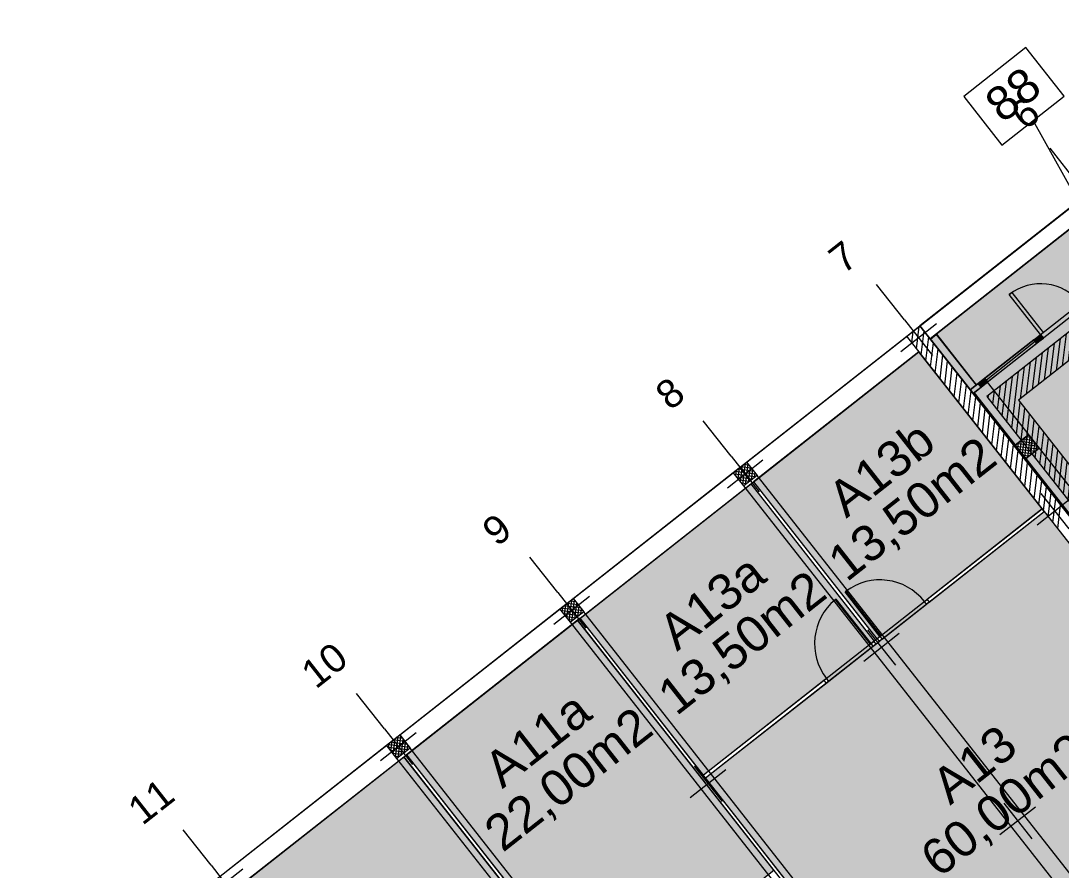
# Model space of a CAD drawing. Header units: metres. Extents: x 2540421 to 2540539, y 1181212 to 1181315.
# Drawn here: x 2540468.63 to 2540487.03, y 1181277.38 to 1181292.39 of the extents above; entities that cross this region are included whole.
import ezdxf

# ---------------------------------------------------------------- set-up
doc = ezdxf.new("R2010")
doc.units = ezdxf.units.M
doc.header["$LTSCALE"] = 5080
doc.linetypes.add('STYLE_01', pattern=[0.136032, 0.068016, -0.068016])
doc.layers.get('0').update_dxf_attribs({"lineweight": 20})
doc.layers.add('Axe batim.', color=7, linetype='Continuous')
for name, color, linetype, lineweight in [('CLOISONS', 7, 'Continuous', 20), ('Detection incendie', 7, 'Continuous', 20), ('HEIG-FLOOR', 10, 'Continuous', 20), ('HEIG-PORTES', 130, 'Continuous', 20), ('HEIG-ROOM', 160, 'Continuous', 20), ('L_GENDE', 7, 'Continuous', 20), ('MURS_ET_PILIERS', 7, 'Continuous', 20), ('Surface', 7, 'Continuous', 20), ('TRAITILL_S', 7, 'Continuous', 20), ('TRAME-MUR', 7, 'Continuous', 20), ('Z-contour', 7, 'Continuous', 20), ('Z-couleur', 7, 'Continuous', 20)]:
    doc.layers.add(name, color=color, linetype=linetype, lineweight=lineweight)
doc.styles.add('Helvetica (bold)', font='arial.ttf', dxfattribs={"height": 150})
doc.styles.get("Standard").update_dxf_attribs({"font": 'arial.ttf', "height": 63})

msp = doc.modelspace()

# ---------------------------------------------------------------- hatches: boundary and pattern name
at = {"lineweight": 18}
msp.add_hatch(color=256, dxfattribs=at).paths.add_polyline_path([(2540484.824, 1181286.859), (2540484.714, 1181286.773), (2540484.72, 1181286.765), (2540484.83, 1181286.852)], flags=0)
at = {"layer": 'CLOISONS', "lineweight": 18}
msp.add_hatch(color=256, dxfattribs=at).paths.add_polyline_path([(2540484.822, 1181286.845), (2540485.527, 1181285.949), (2540485.535, 1181285.955), (2540484.83, 1181286.852)], flags=0)
at = {"layer": 'CLOISONS', "linetype": 'Continuous', "lineweight": 13}
for points in [[(2540486.716, 1181286.782), (2540486.598, 1181286.69), (2540486.549, 1181286.753), (2540486.667, 1181286.845)], [(2540485.615, 1181285.917), (2540485.733, 1181286.01), (2540485.684, 1181286.073), (2540485.566, 1181285.98)]]:
    msp.add_hatch(color=256, dxfattribs=at).paths.add_polyline_path(points, flags=0)
at = {"layer": 'Detection incendie', "linetype": 'Continuous', "lineweight": 0}
h = msp.add_hatch(dxfattribs=at)
h.set_pattern_fill('ANSI31', color=2, scale=0.03, angle=38.1665, style=0)
h.set_pattern_definition([(83.166527, (2540446.29578, 1180766.048435), (-0.09457336, 0.01133323), [])])
h.paths.add_polyline_path([(2540485.717, 1181285.752), (2540500.519, 1181266.92), (2540501.421, 1181267.629), (2540502.703, 1181265.998), (2540501.941, 1181265.399), (2540504.054, 1181262.711), (2540512.723, 1181269.524), (2540510.618, 1181272.203), (2540506.507, 1181268.972), (2540505.881, 1181269.77), (2540504.204, 1181268.452), (2540504.795, 1181267.699), (2540504.448, 1181267.426), (2540501.504, 1181271.172), (2540504.606, 1181273.611), (2540502.681, 1181276.061), (2540499.579, 1181273.623), (2540488.393, 1181287.855)])
h.paths.add_polyline_path([(2540486.279, 1181285.685), (2540500.586, 1181267.481), (2540501.488, 1181268.19), (2540503.265, 1181265.93), (2540502.503, 1181265.331), (2540504.122, 1181263.272), (2540512.161, 1181269.591), (2540510.55, 1181271.641), (2540506.44, 1181268.411), (2540505.813, 1181269.208), (2540504.765, 1181268.385), (2540505.357, 1181267.632), (2540504.381, 1181266.864), (2540500.942, 1181271.239), (2540504.045, 1181273.678), (2540502.613, 1181275.499), (2540499.512, 1181273.061), (2540488.325, 1181287.293)], flags=16)
at = {"layer": 'TRAME-MUR', "linetype": 'Continuous', "lineweight": 20}
h = msp.add_hatch(dxfattribs=at)
h.set_pattern_fill('ANSI37', color=256, scale=0.015, angle=38.1665, style=0)
h.set_pattern_definition([(83.166527, (2540443.393077, 1181174.026504), (-0.04728668, 0.005666615), []), (173.166527, (2540443.393077, 1181174.026504), (-0.005666615, -0.04728668), [])])
h.paths.add_polyline_path([(2540486.404, 1181284.655), (2540486.64, 1181284.84), (2540486.455, 1181285.076), (2540486.219, 1181284.891)], flags=0)
at = {"layer": 'Z-couleur', "linetype": 'Continuous', "lineweight": 20}
h = msp.add_hatch(color=2, dxfattribs=at)
h.paths.add_polyline_path([(2540484.714, 1181286.773), (2540486.203, 1181284.878), (2540486.455, 1181285.076), (2540486.64, 1181284.84), (2540486.404, 1181284.655), (2540486.219, 1181284.891), (2540486.203, 1181284.878), (2540491.765, 1181277.802), (2540492.016, 1181278), (2540492.201, 1181277.764), (2540491.966, 1181277.579), (2540491.78, 1181277.815), (2540491.765, 1181277.802), (2540491.95, 1181277.566), (2540491.895, 1181277.523), (2540494.119, 1181274.693), (2540494.426, 1181274.934), (2540494.611, 1181274.698), (2540494.376, 1181274.512), (2540494.19, 1181274.748), (2540494.175, 1181274.736), (2540495.843, 1181272.613), (2540496.094, 1181272.811), (2540499.617, 1181268.33), (2540499.381, 1181268.144), (2540499.196, 1181268.38), (2540499.313, 1181268.473), (2540496.162, 1181272.482), (2540496.044, 1181272.39), (2540495.859, 1181272.626), (2540495.844, 1181272.612), (2540500.477, 1181266.717), (2540501.421, 1181267.458), (2540502.41, 1181266.2), (2540504.32, 1181267.702), (2540497.028, 1181276.979), (2540497.099, 1181277.035), (2540494.875, 1181279.865), (2540494.804, 1181279.81), (2540487.568, 1181289.016)])
h.paths.add_polyline_path([(2540497.459, 1181273.502), (2540497.695, 1181273.687), (2540501.032, 1181269.442), (2540500.796, 1181269.257)], flags=16)
at = {"layer": 'Z-couleur', "linetype": 'Continuous', "lineweight": 0, "true_color": 0xffd1ff}
for points in [[(2540481.685, 1181284.316), (2540481.59, 1181284.242), (2540483.772, 1181281.466), (2540483.779, 1181281.472), (2540483.827, 1181281.51), (2540483.864, 1181281.462), (2540484.65, 1181282.08), (2540484.613, 1181282.128), (2540484.66, 1181282.165), (2540486.696, 1181283.765), (2540484.515, 1181286.54)], [(2540482.836, 1181280.731), (2540482.883, 1181280.768), (2540482.92, 1181280.721), (2540483.706, 1181281.339), (2540483.669, 1181281.386), (2540483.724, 1181281.429), (2540481.543, 1181284.205), (2540481.449, 1181284.13), (2540478.618, 1181281.906), (2540478.524, 1181281.832), (2540480.705, 1181279.056)], [(2540475.552, 1181279.496), (2540475.455, 1181279.419), (2540478.927, 1181275.001), (2540479.053, 1181275.1), (2540479.1, 1181275.137), (2540479.137, 1181275.089), (2540479.924, 1181275.707), (2540479.887, 1181275.755), (2540479.934, 1181275.792), (2540481.95, 1181277.376), (2540478.477, 1181281.795), (2540478.382, 1181281.72)]]:
    msp.add_hatch(color=7, dxfattribs=at).paths.add_polyline_path(points)
h = msp.add_hatch(color=7, dxfattribs=at)
h.paths.add_polyline_path([(2540483.709, 1181275.235), (2540483.746, 1181275.188), (2540484.364, 1181274.402), (2540484.401, 1181274.355), (2540485.538, 1181272.908), (2540485.632, 1181272.982), (2540485.706, 1181272.888), (2540485.738, 1181272.913), (2540485.785, 1181272.95), (2540487.043, 1181273.938), (2540487.09, 1181273.975), (2540488.537, 1181275.113), (2540488.462, 1181275.207), (2540488.698, 1181275.392), (2540488.772, 1181275.298), (2540491.603, 1181277.523), (2540486.733, 1181283.718), (2540484.697, 1181282.117), (2540484.65, 1181282.08), (2540483.864, 1181281.462), (2540483.816, 1181281.425), (2540483.754, 1181281.376), (2540483.706, 1181281.339), (2540482.92, 1181280.721), (2540480.742, 1181279.009)])
h.paths.add_polyline_path([(2540487.602, 1181274.822), (2540487.609, 1181274.827), (2540487.614, 1181274.821), (2540487.607, 1181274.816)], flags=16)
h = msp.add_hatch(color=7, dxfattribs=at)
h.paths.add_polyline_path([(2540475.407, 1181279.382), (2540475.316, 1181279.31), (2540472.486, 1181277.086), (2540472.391, 1181277.012), (2540473.807, 1181275.211), (2540473.844, 1181275.164), (2540473.796, 1181275.127), (2540474.383, 1181274.38), (2540474.431, 1181274.417), (2540474.468, 1181274.37), (2540478.651, 1181269.047), (2540478.688, 1181269), (2540478.641, 1181268.963), (2540479.228, 1181268.216), (2540479.275, 1181268.253), (2540479.312, 1181268.206), (2540479.405, 1181268.088), (2540479.5, 1181268.162), (2540479.574, 1181268.068), (2540482.404, 1181270.293), (2540482.33, 1181270.387), (2540482.421, 1181270.459)])
h.paths.add_polyline_path([(2540481.47, 1181270.002), (2540481.476, 1181270.007), (2540481.481, 1181270.001), (2540481.475, 1181269.996)], flags=16)

# ---------------------------------------------------------------- linework, layer by layer
at = {"lineweight": 18}
for p, q in [((2540484.534, 1181287.001), (2540487.365, 1181289.226)), ((2540484.714, 1181286.773), (2540487.544, 1181288.998)), ((2540484.824, 1181286.859), (2540484.714, 1181286.773)), ((2540484.72, 1181286.765), (2540484.822, 1181286.845)), ((2540484.83, 1181286.852), (2540484.824, 1181286.859)), ((2540484.714, 1181286.773), (2540484.72, 1181286.765))]:
    msp.add_line(p, q, dxfattribs=at)
at = {"color": 7, "linetype": 'Continuous', "lineweight": 20}
for p, q in [((2540481.468, 1181284.591), (2540484.299, 1181286.816)), ((2540481.685, 1181284.316), (2540484.515, 1181286.54)), ((2540478.402, 1181282.181), (2540481.232, 1181284.406)), ((2540481.449, 1181284.13), (2540481.685, 1181284.316)), ((2540478.618, 1181281.906), (2540481.449, 1181284.13)), ((2540475.336, 1181279.771), (2540478.166, 1181281.996)), ((2540478.382, 1181281.72), (2540478.618, 1181281.906)), ((2540475.552, 1181279.496), (2540478.382, 1181281.72)), ((2540472.269, 1181277.361), (2540475.1, 1181279.586)), ((2540475.316, 1181279.31), (2540475.552, 1181279.496)), ((2540472.486, 1181277.086), (2540475.316, 1181279.31))]:
    msp.add_line(p, q, dxfattribs=at)
at = {"layer": 'Axe batim.', "color": 0, "linetype": 'Continuous', "lineweight": 0}
for p, q in [((2540487.328, 1181289.515), (2540486.834, 1181290.144)), ((2540484.262, 1181287.105), (2540483.768, 1181287.734)), ((2540481.196, 1181284.695), (2540480.701, 1181285.324)), ((2540478.13, 1181282.285), (2540477.635, 1181282.914)), ((2540475.063, 1181279.875), (2540474.569, 1181280.504)), ((2540471.997, 1181277.465), (2540471.503, 1181278.094))]:
    msp.add_line(p, q, dxfattribs=at)
at = {"layer": 'Axe batim.', "color": 250, "linetype": 'Continuous', "lineweight": 0}
for p, q in [((2540484.824, 1181287.038), (2540484.195, 1181286.543)), ((2540484.262, 1181287.105), (2540484.756, 1181286.476)), ((2540481.757, 1181284.628), (2540481.129, 1181284.133)), ((2540481.196, 1181284.695), (2540481.69, 1181284.066)), ((2540487.234, 1181283.971), (2540486.605, 1181283.477)), ((2540486.672, 1181284.039), (2540487.166, 1181283.41)), ((2540478.691, 1181282.218), (2540478.062, 1181281.723)), ((2540478.13, 1181282.285), (2540478.624, 1181281.656)), ((2540484.167, 1181281.561), (2540483.539, 1181281.067)), ((2540483.606, 1181281.629), (2540484.1, 1181281)), ((2540475.063, 1181279.875), (2540475.558, 1181279.246)), ((2540475.625, 1181279.808), (2540474.996, 1181279.313)), ((2540481.101, 1181279.151), (2540480.472, 1181278.657)), ((2540480.54, 1181279.219), (2540481.034, 1181278.59)), ((2540486.016, 1181278.562), (2540486.51, 1181277.933)), ((2540486.577, 1181278.495), (2540485.949, 1181278.001)), ((2540471.997, 1181277.465), (2540472.491, 1181276.836)), ((2540472.559, 1181277.398), (2540471.93, 1181276.903))]:
    msp.add_line(p, q, dxfattribs=at)
at = {"layer": 'CLOISONS', "lineweight": 18}
for p, q in [((2540484.822, 1181286.845), (2540485.527, 1181285.949)), ((2540485.535, 1181285.955), (2540484.83, 1181286.852)), ((2540485.566, 1181285.98), (2540485.424, 1181285.869)), ((2540485.474, 1181285.806), (2540485.615, 1181285.917)), ((2540485.527, 1181285.949), (2540485.535, 1181285.955)), ((2540485.566, 1181285.98), (2540485.615, 1181285.917)), ((2540485.615, 1181285.917), (2540485.566, 1181285.98)), ((2540485.424, 1181285.869), (2540485.474, 1181285.806))]:
    msp.add_line(p, q, dxfattribs=at)
at = {"layer": 'CLOISONS', "linetype": 'Continuous', "lineweight": 18}
for p, q in [((2540486.549, 1181286.753), (2540486.667, 1181286.845)), ((2540486.667, 1181286.845), (2540486.604, 1181286.796)), ((2540486.667, 1181286.845), (2540486.716, 1181286.782)), ((2540486.679, 1181286.829), (2540486.667, 1181286.845)), ((2540486.716, 1181286.782), (2540486.679, 1181286.829)), ((2540486.549, 1181286.753), (2540485.684, 1181286.073)), ((2540486.573, 1181286.721), (2540485.709, 1181286.041)), ((2540486.598, 1181286.69), (2540485.733, 1181286.01)), ((2540486.598, 1181286.69), (2540486.549, 1181286.753)), ((2540486.716, 1181286.782), (2540486.598, 1181286.69)), ((2540486.604, 1181286.796), (2540486.61, 1181286.788)), ((2540486.647, 1181286.741), (2540486.653, 1181286.733)), ((2540486.653, 1181286.733), (2540486.716, 1181286.782)), ((2540485.684, 1181286.073), (2540485.566, 1181285.98)), ((2540485.733, 1181286.01), (2540485.684, 1181286.073)), ((2540485.566, 1181285.98), (2540485.615, 1181285.917)), ((2540485.615, 1181285.917), (2540485.733, 1181286.01))]:
    msp.add_line(p, q, dxfattribs=at)
at = {"layer": 'CLOISONS', "linetype": 'Continuous', "lineweight": 20}
for p, q in [((2540481.59, 1181284.242), (2540483.772, 1181281.466)), ((2540481.543, 1181284.205), (2540483.724, 1181281.429)), ((2540486.696, 1181283.765), (2540484.66, 1181282.165)), ((2540484.697, 1181282.117), (2540486.733, 1181283.718)), ((2540486.733, 1181283.718), (2540486.696, 1181283.765)), ((2540484.613, 1181282.128), (2540484.66, 1181282.165)), ((2540484.65, 1181282.08), (2540484.613, 1181282.128)), ((2540484.697, 1181282.117), (2540484.65, 1181282.08)), ((2540484.66, 1181282.165), (2540484.697, 1181282.117)), ((2540478.524, 1181281.832), (2540478.477, 1181281.795)), ((2540478.477, 1181281.795), (2540483.661, 1181275.198)), ((2540483.709, 1181275.235), (2540478.524, 1181281.832)), ((2540483.717, 1181281.423), (2540483.779, 1181281.472)), ((2540483.779, 1181281.472), (2540483.827, 1181281.51)), ((2540483.816, 1181281.425), (2540483.779, 1181281.472)), ((2540483.827, 1181281.51), (2540483.864, 1181281.462)), ((2540483.669, 1181281.386), (2540483.717, 1181281.423)), ((2540483.706, 1181281.339), (2540483.669, 1181281.386)), ((2540483.706, 1181281.339), (2540483.754, 1181281.376)), ((2540483.717, 1181281.423), (2540483.754, 1181281.376)), ((2540483.754, 1181281.376), (2540483.816, 1181281.425)), ((2540483.864, 1181281.462), (2540483.816, 1181281.425)), ((2540482.883, 1181280.768), (2540482.836, 1181280.731)), ((2540482.92, 1181280.721), (2540482.883, 1181280.768)), ((2540482.836, 1181280.731), (2540480.705, 1181279.056)), ((2540480.742, 1181279.009), (2540482.92, 1181280.721)), ((2540482.836, 1181280.731), (2540482.873, 1181280.684)), ((2540482.421, 1181270.459), (2540475.407, 1181279.382)), ((2540475.455, 1181279.419), (2540482.468, 1181270.496))]:
    msp.add_line(p, q, dxfattribs=at)
at = {"layer": 'Detection incendie', "color": 1, "linetype": 'Continuous', "lineweight": 20}
msp.add_line((2540488.248, 1181287.554), (2540486.533, 1181290.629), dxfattribs=at)
msp.add_lwpolyline([(2540485.984, 1181290.197), (2540487.082, 1181291.061), (2540486.408, 1181291.918), (2540485.31, 1181291.055)], close=True, dxfattribs=at)
at = {"layer": 'Detection incendie', "color": 2, "linetype": 'Continuous', "lineweight": 20, "flags": 128}
msp.add_lwpolyline([(2540485.717, 1181285.752), (2540500.519, 1181266.92), (2540501.421, 1181267.629), (2540502.703, 1181265.998), (2540501.941, 1181265.399), (2540504.054, 1181262.711), (2540512.723, 1181269.524), (2540510.618, 1181272.203), (2540506.507, 1181268.972), (2540505.881, 1181269.77), (2540504.204, 1181268.452), (2540504.795, 1181267.699), (2540504.448, 1181267.426), (2540501.504, 1181271.172), (2540504.606, 1181273.611), (2540502.681, 1181276.061), (2540499.579, 1181273.623), (2540488.393, 1181287.855), (2540485.717, 1181285.752)], dxfattribs=at)
msp.add_lwpolyline([(2540486.279, 1181285.685), (2540500.586, 1181267.481), (2540501.488, 1181268.19), (2540503.265, 1181265.93), (2540502.503, 1181265.331), (2540504.122, 1181263.272), (2540512.161, 1181269.591), (2540510.55, 1181271.641), (2540506.44, 1181268.411), (2540505.813, 1181269.208), (2540504.765, 1181268.385), (2540505.357, 1181267.632), (2540504.381, 1181266.864), (2540500.942, 1181271.239), (2540504.045, 1181273.678), (2540502.613, 1181275.499), (2540499.512, 1181273.061), (2540488.325, 1181287.293)], close=True, dxfattribs=at)
at = {"layer": 'HEIG-FLOOR', "flags": 128}
msp.add_lwpolyline([(2540455.569, 1181229.13), (2540501.621, 1181265.326), (2540503.908, 1181262.417), (2540503.798, 1181262.331), (2540503.921, 1181262.173), (2540513.199, 1181269.465), (2540512.025, 1181270.959), (2540533.245, 1181287.637), (2540532.75, 1181288.266), (2540534.173, 1181289.385), (2540532.443, 1181291.586), (2540531.025, 1181293.391), (2540529.724, 1181295.046), (2540528.545, 1181294.119), (2540524.837, 1181298.836), (2540512.572, 1181289.196), (2540502.932, 1181301.461), (2540426.04, 1181241.026)], dxfattribs=at)
at = {"layer": 'HEIG-PORTES', "linetype": 'Continuous', "lineweight": 18}
for p, q in [((2540486.667, 1181286.845), (2540486.11, 1181287.553)), ((2540486.158, 1181287.59), (2540486.714, 1181286.882))]:
    msp.add_line(p, q, dxfattribs=at)
at = {"layer": 'HEIG-PORTES', "linetype": 'Continuous', "lineweight": 20}
for p, q in [((2540483.209, 1181282.296), (2540483.224, 1181282.308)), ((2540483.827, 1181281.51), (2540483.209, 1181282.296)), ((2540483.224, 1181282.308), (2540483.842, 1181281.522)), ((2540483.051, 1181282.172), (2540483.036, 1181282.16)), ((2540483.036, 1181282.16), (2540483.654, 1181281.374)), ((2540483.669, 1181281.386), (2540483.051, 1181282.172)), ((2540483.842, 1181281.522), (2540483.827, 1181281.51)), ((2540483.654, 1181281.374), (2540483.669, 1181281.386))]:
    msp.add_line(p, q, dxfattribs=at)
at = {"layer": 'HEIG-PORTES', "flags": 128}
msp.add_lwpolyline([(2540486.11, 1181287.553), (2540486.158, 1181287.59)], dxfattribs=at)
at = {"layer": 'HEIG-PORTES'}
msp.add_arc((2540486.667, 1181286.845), 0.9, 38.1665, 128.165, dxfattribs=at)
at = {"layer": 'HEIG-PORTES', "linetype": 'Continuous', "lineweight": 20}
for centre, start, end in [((2540483.827, 1181281.51), 38.1665, 126.9819), ((2540483.669, 1181281.386), 129.3511, 218.1665)]:
    msp.add_arc(centre, 1, start, end, dxfattribs=at)
at = {"layer": 'HEIG-ROOM', "flags": 128}
for points in [[(2540484.534, 1181287.001), (2540485.424, 1181285.869), (2540488.278, 1181288.112), (2540487.574, 1181289.008), (2540487.55, 1181288.99), (2540487.365, 1181289.226)], [(2540488.328, 1181288.049), (2540485.474, 1181285.806), (2540491.95, 1181277.566), (2540491.895, 1181277.523), (2540494.119, 1181274.693), (2540494.175, 1181274.736), (2540495.843, 1181272.613), (2540496.094, 1181272.811), (2540496.28, 1181272.575), (2540497.695, 1181273.687), (2540501.032, 1181269.442), (2540500.796, 1181269.257), (2540499.152, 1181271.348), (2540498.142, 1181270.206), (2540499.617, 1181268.33), (2540499.365, 1181268.132), (2540500.477, 1181266.717), (2540501.421, 1181267.458), (2540502.41, 1181266.2), (2540504.32, 1181267.702), (2540497.028, 1181276.979), (2540497.099, 1181277.035), (2540494.875, 1181279.865), (2540494.804, 1181279.81)], [(2540483.772, 1181281.466), (2540486.696, 1181283.765), (2540484.515, 1181286.54), (2540481.59, 1181284.242)], [(2540478.524, 1181281.832), (2540481.543, 1181284.205), (2540483.724, 1181281.429), (2540480.705, 1181279.056)], [(2540480.742, 1181279.009), (2540486.733, 1181283.718), (2540491.603, 1181277.523), (2540488.772, 1181275.298), (2540488.698, 1181275.392), (2540488.462, 1181275.207), (2540488.537, 1181275.113), (2540485.706, 1181272.888), (2540485.632, 1181272.982), (2540485.538, 1181272.908)], [(2540478.477, 1181281.795), (2540475.455, 1181279.419), (2540478.927, 1181275.001), (2540481.95, 1181277.376)], [(2540482.33, 1181270.387), (2540482.404, 1181270.293), (2540479.574, 1181268.068), (2540479.5, 1181268.162), (2540479.405, 1181268.088), (2540472.391, 1181277.012), (2540475.407, 1181279.382), (2540482.421, 1181270.459)]]:
    msp.add_lwpolyline(points, close=True, dxfattribs=at)
at = {"layer": 'MURS_ET_PILIERS', "linetype": 'Continuous', "lineweight": 20}
for p, q in [((2540484.299, 1181286.816), (2540484.534, 1181287.001)), ((2540491.95, 1181277.566), (2540484.534, 1181287.001)), ((2540491.714, 1181277.381), (2540484.299, 1181286.816))]:
    msp.add_line(p, q, dxfattribs=at)
at = {"layer": 'MURS_ET_PILIERS', "color": 7, "linetype": 'Continuous', "lineweight": 20}
for p, q in [((2540481.232, 1181284.406), (2540481.468, 1181284.591)), ((2540481.468, 1181284.591), (2540481.654, 1181284.355)), ((2540481.418, 1181284.17), (2540481.232, 1181284.406)), ((2540481.232, 1181284.406), (2540481.232, 1181284.406)), ((2540481.654, 1181284.355), (2540481.418, 1181284.17)), ((2540478.166, 1181281.996), (2540478.402, 1181282.181)), ((2540478.402, 1181282.181), (2540478.587, 1181281.945)), ((2540478.352, 1181281.76), (2540478.166, 1181281.996)), ((2540478.166, 1181281.996), (2540478.166, 1181281.996)), ((2540478.587, 1181281.945), (2540478.352, 1181281.76)), ((2540475.1, 1181279.586), (2540475.336, 1181279.771)), ((2540475.336, 1181279.771), (2540475.521, 1181279.535)), ((2540475.285, 1181279.35), (2540475.1, 1181279.586)), ((2540475.1, 1181279.586), (2540475.1, 1181279.586)), ((2540475.521, 1181279.535), (2540475.285, 1181279.35))]:
    msp.add_line(p, q, dxfattribs=at)
at = {"layer": 'MURS_ET_PILIERS', "lineweight": 18, "flags": 128}
msp.add_lwpolyline([(2540486.404, 1181284.655), (2540486.64, 1181284.84), (2540486.455, 1181285.076), (2540486.219, 1181284.891)], close=True, dxfattribs=at)
at = {"layer": 'TRAITILL_S', "color": 7, "linetype": 'STYLE_01', "lineweight": 20}
for p, q in [((2540485.724, 1181286.003), (2540492.572, 1181277.292)), ((2540485.49, 1181285.818), (2540492.336, 1181277.107)), ((2540488.698, 1181275.392), (2540481.654, 1181284.355)), ((2540488.462, 1181275.207), (2540481.418, 1181284.17)), ((2540485.632, 1181272.982), (2540478.587, 1181281.945)), ((2540485.396, 1181272.797), (2540478.352, 1181281.76)), ((2540482.566, 1181270.572), (2540475.521, 1181279.535)), ((2540482.33, 1181270.387), (2540475.285, 1181279.35))]:
    msp.add_line(p, q, dxfattribs=at)
at = {"layer": 'TRAME-MUR', "linetype": 'Continuous', "lineweight": 20}
for p, q in [((2540484.299, 1181286.816), (2540484.534, 1181287.001)), ((2540484.534, 1181287.001), (2540491.95, 1181277.566)), ((2540491.714, 1181277.381), (2540484.299, 1181286.816))]:
    msp.add_line(p, q, dxfattribs=at)
at = {"layer": 'TRAME-MUR', "linetype": 'Continuous', "lineweight": 0}
for p, q in [((2540484.306, 1181286.806), (2540484.308, 1181286.823)), ((2540484.389, 1181286.7), (2540484.414, 1181286.906)), ((2540484.472, 1181286.595), (2540484.52, 1181286.989)), ((2540484.556, 1181286.489), (2540484.606, 1181286.91)), ((2540484.639, 1181286.383), (2540484.689, 1181286.804)), ((2540484.722, 1181286.277), (2540484.773, 1181286.698)), ((2540484.805, 1181286.171), (2540484.856, 1181286.592)), ((2540484.889, 1181286.065), (2540484.939, 1181286.486)), ((2540484.972, 1181285.959), (2540485.022, 1181286.38)), ((2540485.055, 1181285.853), (2540485.106, 1181286.274)), ((2540485.138, 1181285.747), (2540485.189, 1181286.169)), ((2540485.222, 1181285.641), (2540485.272, 1181286.063)), ((2540485.305, 1181285.535), (2540485.355, 1181285.957)), ((2540485.388, 1181285.43), (2540485.439, 1181285.851)), ((2540485.471, 1181285.324), (2540485.522, 1181285.745)), ((2540485.555, 1181285.218), (2540485.605, 1181285.639)), ((2540485.638, 1181285.112), (2540485.688, 1181285.533)), ((2540485.721, 1181285.006), (2540485.771, 1181285.427)), ((2540485.804, 1181284.9), (2540485.855, 1181285.321)), ((2540485.887, 1181284.794), (2540485.938, 1181285.215)), ((2540485.971, 1181284.688), (2540486.021, 1181285.109)), ((2540486.054, 1181284.582), (2540486.104, 1181285.004)), ((2540486.137, 1181284.476), (2540486.188, 1181284.898)), ((2540486.22, 1181284.37), (2540486.271, 1181284.792)), ((2540486.304, 1181284.265), (2540486.354, 1181284.686)), ((2540481.634, 1181284.38), (2540481.258, 1181284.425)), ((2540481.277, 1181284.348), (2540481.29, 1181284.451)), ((2540481.592, 1181284.433), (2540481.311, 1181284.467)), ((2540481.319, 1181284.295), (2540481.343, 1181284.492)), ((2540481.361, 1181284.243), (2540481.395, 1181284.534)), ((2540481.551, 1181284.486), (2540481.364, 1181284.509)), ((2540481.402, 1181284.19), (2540481.448, 1181284.575)), ((2540481.509, 1181284.539), (2540481.417, 1181284.55)), ((2540481.451, 1181284.196), (2540481.494, 1181284.558)), ((2540481.504, 1181284.237), (2540481.536, 1181284.505)), ((2540481.557, 1181284.279), (2540481.578, 1181284.452)), ((2540486.387, 1181284.159), (2540486.437, 1181284.58)), ((2540486.47, 1181284.053), (2540486.521, 1181284.474)), ((2540481.236, 1181284.401), (2540481.237, 1181284.409)), ((2540481.626, 1181284.333), (2540481.254, 1181284.378)), ((2540481.573, 1181284.292), (2540481.296, 1181284.325)), ((2540481.52, 1181284.25), (2540481.337, 1181284.272)), ((2540481.61, 1181284.321), (2540481.619, 1181284.399)), ((2540486.553, 1181283.947), (2540486.604, 1181284.368)), ((2540486.637, 1181283.841), (2540486.687, 1181284.262)), ((2540481.467, 1181284.209), (2540481.379, 1181284.219)), ((2540486.72, 1181283.735), (2540486.77, 1181284.156)), ((2540486.803, 1181283.629), (2540486.854, 1181284.05)), ((2540486.886, 1181283.523), (2540486.937, 1181283.944)), ((2540486.97, 1181283.417), (2540487.02, 1181283.839)), ((2540478.207, 1181281.943), (2540478.218, 1181282.037)), ((2540478.53, 1181282.018), (2540478.239, 1181282.053)), ((2540478.249, 1181281.891), (2540478.271, 1181282.078)), ((2540478.29, 1181281.838), (2540478.324, 1181282.12)), ((2540478.488, 1181282.071), (2540478.292, 1181282.095)), ((2540478.332, 1181281.785), (2540478.377, 1181282.161)), ((2540478.447, 1181282.124), (2540478.345, 1181282.136)), ((2540478.38, 1181281.782), (2540478.424, 1181282.153)), ((2540478.405, 1181282.177), (2540478.398, 1181282.178)), ((2540478.433, 1181281.823), (2540478.466, 1181282.1)), ((2540478.486, 1181281.865), (2540478.507, 1181282.047)), ((2540478.571, 1181281.965), (2540478.186, 1181282.012)), ((2540478.555, 1181281.919), (2540478.192, 1181281.963)), ((2540478.502, 1181281.878), (2540478.233, 1181281.91)), ((2540478.449, 1181281.836), (2540478.275, 1181281.857)), ((2540478.538, 1181281.907), (2540478.549, 1181281.994)), ((2540478.396, 1181281.795), (2540478.317, 1181281.804)), ((2540475.468, 1181279.603), (2540475.168, 1181279.639)), ((2540475.179, 1181279.486), (2540475.2, 1181279.664)), ((2540475.22, 1181279.433), (2540475.253, 1181279.706)), ((2540475.426, 1181279.656), (2540475.221, 1181279.681)), ((2540475.262, 1181279.38), (2540475.306, 1181279.747)), ((2540475.384, 1181279.709), (2540475.274, 1181279.722)), ((2540475.308, 1181279.368), (2540475.354, 1181279.748)), ((2540475.343, 1181279.762), (2540475.327, 1181279.764)), ((2540475.361, 1181279.409), (2540475.395, 1181279.695)), ((2540475.414, 1181279.451), (2540475.437, 1181279.642)), ((2540475.509, 1181279.55), (2540475.115, 1181279.598)), ((2540475.483, 1181279.505), (2540475.13, 1181279.548)), ((2540475.137, 1181279.538), (2540475.147, 1181279.623)), ((2540475.43, 1181279.464), (2540475.171, 1181279.495)), ((2540475.467, 1181279.493), (2540475.479, 1181279.589)), ((2540475.52, 1181279.534), (2540475.52, 1181279.536)), ((2540475.377, 1181279.422), (2540475.213, 1181279.442)), ((2540475.325, 1181279.381), (2540475.254, 1181279.389))]:
    msp.add_line(p, q, dxfattribs=at)
at = {"layer": 'Z-contour', "linetype": 'Continuous', "lineweight": 0}
for p, q in [((2540483.864, 1181281.462), (2540484.65, 1181282.08)), ((2540482.92, 1181280.721), (2540483.706, 1181281.339))]:
    msp.add_line(p, q, dxfattribs=at)
at = {"layer": 'Z-contour', "linetype": 'Continuous', "lineweight": 20, "flags": 128}
msp.add_lwpolyline([(2540487.568, 1181289.016), (2540484.714, 1181286.773), (2540484.714, 1181286.773), (2540486.203, 1181284.878), (2540486.455, 1181285.076), (2540486.64, 1181284.84), (2540486.404, 1181284.655), (2540486.219, 1181284.891), (2540486.203, 1181284.878), (2540491.765, 1181277.802)], dxfattribs=at)

# ---------------------------------------------------------------- texts
at = {"layer": 'Axe batim.', "color": 0, "linetype": 'Continuous', "lineweight": 0, "style": 'Helvetica (bold)'}
for s, p in [('6', (2540486.396, 1181290.444)), ('7', (2540483.178, 1181287.901)), ('8', (2540480.114, 1181285.491)), ('9', (2540477.052, 1181283.084)), ('10', (2540473.849, 1181280.567)), ('11', (2540470.783, 1181278.157))]:
    msp.add_text(s, height=0.5, rotation=38.1665, dxfattribs=at).set_placement(p)
at = {"layer": 'Detection incendie', "color": 1, "linetype": 'Continuous', "lineweight": 20, "insert": (2540485.624, 1181291.041), "char_height": 0.6, "width": 2.92997, "attachment_point": 1, "rotation": 38.1665}
msp.add_mtext('88', dxfattribs=at)
at = {"layer": 'L_GENDE', "color": 7, "linetype": 'Continuous', "lineweight": 0, "style": 'Helvetica (bold)'}
for s, p in [('A13b', (2540483.23, 1181283.589)), ('A13a', (2540480.237, 1181281.236)), ('A11a', (2540477.149, 1181278.809)), ('A13', (2540485.067, 1181278.517))]:
    msp.add_text(s, height=0.6326, rotation=38.1665, dxfattribs=at).set_placement(p)
at = {"layer": 'Surface', "color": 7, "linetype": 'Continuous', "lineweight": 0, "style": 'Helvetica (bold)'}
for s, p in [('13,50m2', (2540483.236, 1181282.46)), ('13,50m2', (2540480.225, 1181280.093)), ('22,00m2', (2540477.156, 1181277.681)), ('60,00m2', (2540484.871, 1181277.229))]:
    msp.add_text(s, height=0.6326, rotation=38.1665, dxfattribs=at).set_placement(p)

doc.saveas('drawing.dxf')
